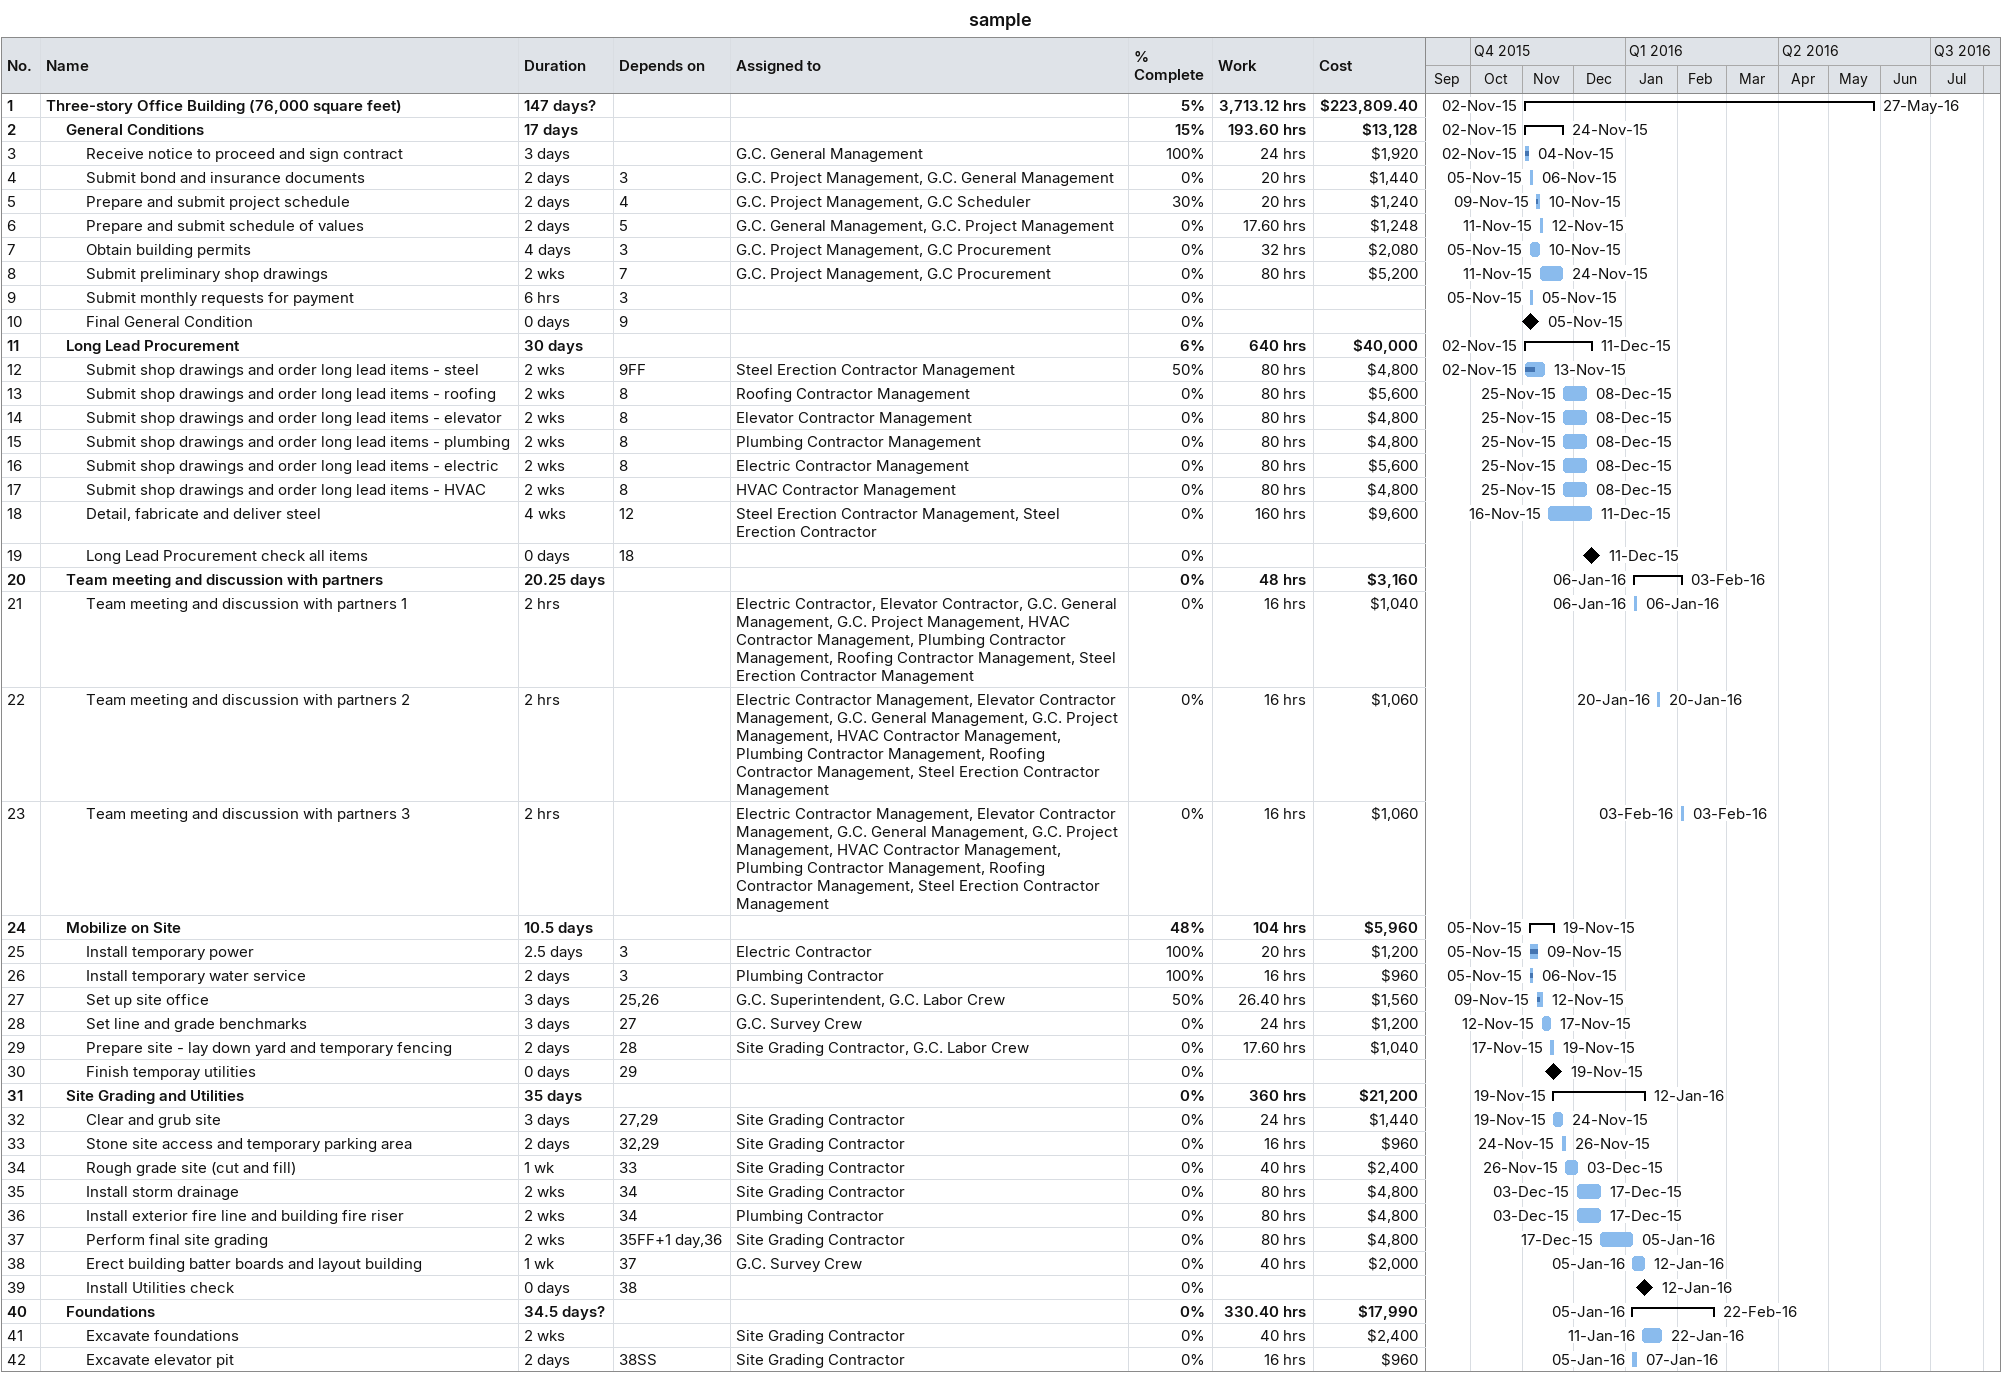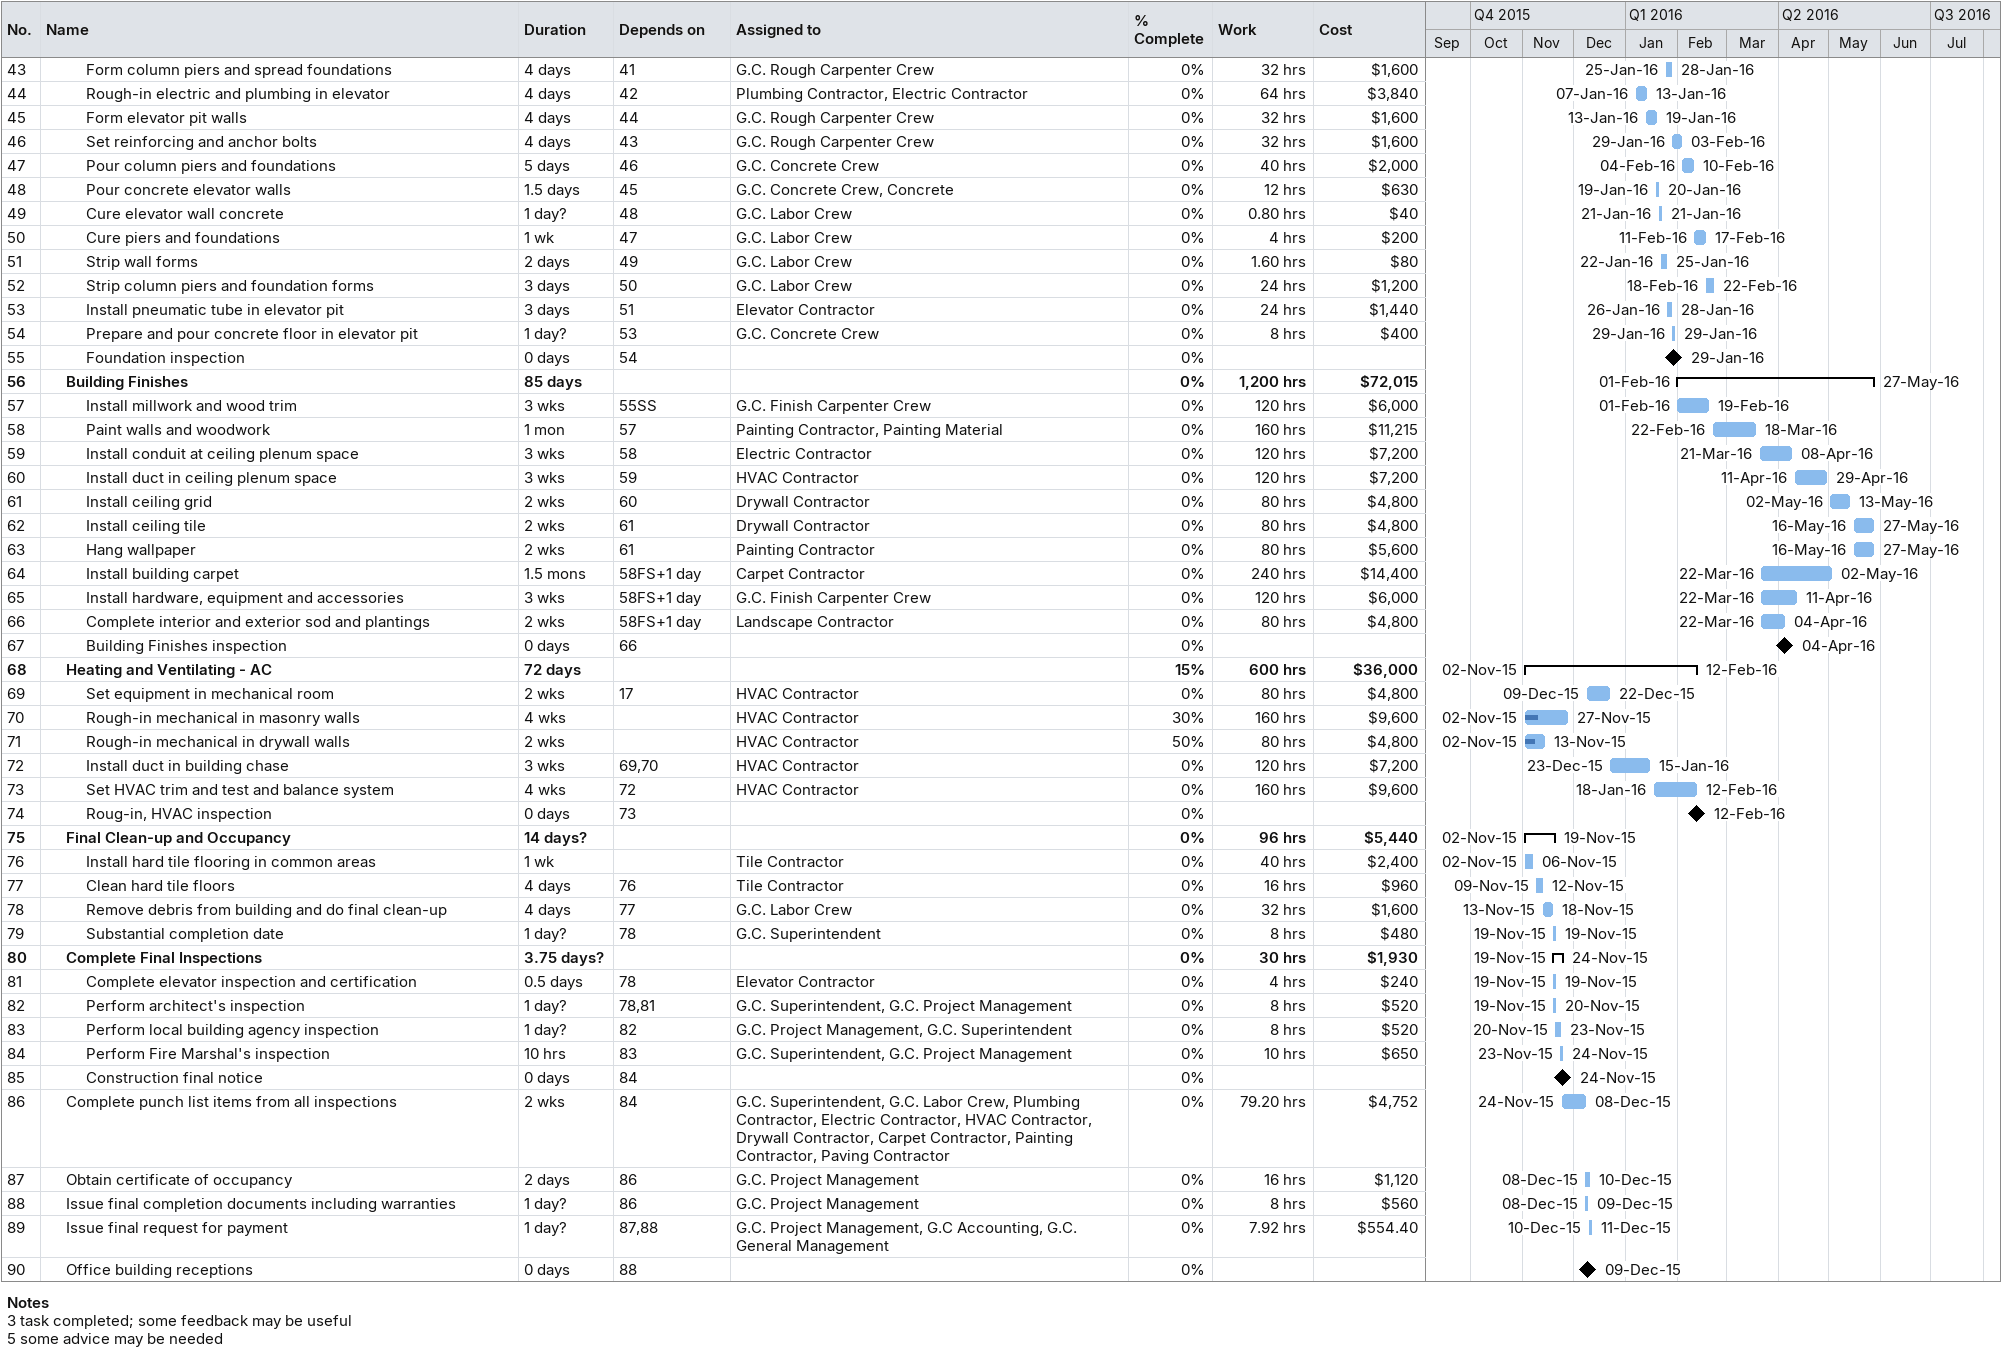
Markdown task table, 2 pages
sample

| ID | Level | Task | Duration | Start | Finish | Predecessors | Resources | % complete | Work (h) | Cost ($) |
|---|---|---|---|---|---|---|---|---|---|---|
| 1 | 1 | **Three-story Office Building (76,000 square feet)** | 147d? | 2015-11-02 | 2016-05-27 |  |  | 5 | 3713.12 | 223809.40 |
| 2 | 2 | **General Conditions** | 17d | 2015-11-02 | 2015-11-24 |  |  | 15 | 193.60 | 13128 |
| 3 | 3 | Receive notice to proceed and sign contract | 3d | 2015-11-02 | 2015-11-04 |  | G.C. General Management | 100 | 24 | 1920 |
| 4 | 3 | Submit bond and insurance documents | 2d | 2015-11-05 | 2015-11-06 | 3 | G.C. Project Management, G.C. General Management | 0 | 20 | 1440 |
| 5 | 3 | Prepare and submit project schedule | 2d | 2015-11-09 | 2015-11-10 | 4 | G.C. Project Management, G.C Scheduler | 30 | 20 | 1240 |
| 6 | 3 | Prepare and submit schedule of values | 2d | 2015-11-11 | 2015-11-12 | 5 | G.C. General Management, G.C. Project Management | 0 | 17.60 | 1248 |
| 7 | 3 | Obtain building permits | 4d | 2015-11-05 | 2015-11-10 | 3 | G.C. Project Management, G.C Procurement | 0 | 32 | 2080 |
| 8 | 3 | Submit preliminary shop drawings | 2w | 2015-11-11 | 2015-11-24 | 7 | G.C. Project Management, G.C Procurement | 0 | 80 | 5200 |
| 9 | 3 | Submit monthly requests for payment | 6h | 2015-11-05 | 2015-11-05 | 3 |  | 0 |  |  |
| 10 | 3 | Final General Condition | 0d | 2015-11-05 | 2015-11-05 | 9 |  | 0 |  |  |
| 11 | 2 | **Long Lead Procurement** | 30d | 2015-11-02 | 2015-12-11 |  |  | 6 | 640 | 40000 |
| 12 | 3 | Submit shop drawings and order long lead items - steel | 2w | 2015-11-02 | 2015-11-13 | 9FF | Steel Erection Contractor Management | 50 | 80 | 4800 |
| 13 | 3 | Submit shop drawings and order long lead items - roofing | 2w | 2015-11-25 | 2015-12-08 | 8 | Roofing Contractor Management | 0 | 80 | 5600 |
| 14 | 3 | Submit shop drawings and order long lead items - elevator | 2w | 2015-11-25 | 2015-12-08 | 8 | Elevator Contractor Management | 0 | 80 | 4800 |
| 15 | 3 | Submit shop drawings and order long lead items - plumbing | 2w | 2015-11-25 | 2015-12-08 | 8 | Plumbing Contractor Management | 0 | 80 | 4800 |
| 16 | 3 | Submit shop drawings and order long lead items - electric | 2w | 2015-11-25 | 2015-12-08 | 8 | Electric Contractor Management | 0 | 80 | 5600 |
| 17 | 3 | Submit shop drawings and order long lead items - HVAC | 2w | 2015-11-25 | 2015-12-08 | 8 | HVAC Contractor Management | 0 | 80 | 4800 |
| 18 | 3 | Detail, fabricate and deliver steel | 4w | 2015-11-16 | 2015-12-11 | 12 | Steel Erection Contractor Management, Steel Erection Contractor | 0 | 160 | 9600 |
| 19 | 3 | Long Lead Procurement check all items | 0d | 2015-12-11 | 2015-12-11 | 18 |  | 0 |  |  |
| 20 | 2 | **Team meeting and discussion with partners** | 20.25d | 2016-01-06 | 2016-02-03 |  |  | 0 | 48 | 3160 |
| 21 | 3 | Team meeting and discussion with partners 1 | 2h | 2016-01-06 | 2016-01-06 |  | Electric Contractor, Elevator Contractor, G.C. General Management, G.C. Project Management, HVAC Contractor Management, Plumbing Contractor Management, Roofing Contractor Management, Steel Erection Contractor Management | 0 | 16 | 1040 |
| 22 | 3 | Team meeting and discussion with partners 2 | 2h | 2016-01-20 | 2016-01-20 |  | Electric Contractor Management, Elevator Contractor Management, G.C. General Management, G.C. Project Management, HVAC Contractor Management, Plumbing Contractor Management, Roofing Contractor Management, Steel Erection Contractor Management | 0 | 16 | 1060 |
| 23 | 3 | Team meeting and discussion with partners 3 | 2h | 2016-02-03 | 2016-02-03 |  | Electric Contractor Management, Elevator Contractor Management, G.C. General Management, G.C. Project Management, HVAC Contractor Management, Plumbing Contractor Management, Roofing Contractor Management, Steel Erection Contractor Management | 0 | 16 | 1060 |
| 24 | 2 | **Mobilize on Site** | 10.5d | 2015-11-05 | 2015-11-19 |  |  | 48 | 104 | 5960 |
| 25 | 3 | Install temporary power | 2.5d | 2015-11-05 | 2015-11-09 | 3 | Electric Contractor | 100 | 20 | 1200 |
| 26 | 3 | Install temporary water service | 2d | 2015-11-05 | 2015-11-06 | 3 | Plumbing Contractor | 100 | 16 | 960 |
| 27 | 3 | Set up site office | 3d | 2015-11-09 | 2015-11-12 | 25, 26 | G.C. Superintendent, G.C. Labor Crew | 50 | 26.40 | 1560 |
| 28 | 3 | Set line and grade benchmarks | 3d | 2015-11-12 | 2015-11-17 | 27 | G.C. Survey Crew | 0 | 24 | 1200 |
| 29 | 3 | Prepare site - lay down yard and temporary fencing | 2d | 2015-11-17 | 2015-11-19 | 28 | Site Grading Contractor, G.C. Labor Crew | 0 | 17.60 | 1040 |
| 30 | 3 | Finish temporay utilities | 0d | 2015-11-19 | 2015-11-19 | 29 |  | 0 |  |  |
| 31 | 2 | **Site Grading and Utilities** | 35d | 2015-11-19 | 2016-01-12 |  |  | 0 | 360 | 21200 |
| 32 | 3 | Clear and grub site | 3d | 2015-11-19 | 2015-11-24 | 27, 29 | Site Grading Contractor | 0 | 24 | 1440 |
| 33 | 3 | Stone site access and temporary parking area | 2d | 2015-11-24 | 2015-11-26 | 32, 29 | Site Grading Contractor | 0 | 16 | 960 |
| 34 | 3 | Rough grade site (cut and fill) | 1w | 2015-11-26 | 2015-12-03 | 33 | Site Grading Contractor | 0 | 40 | 2400 |
| 35 | 3 | Install storm drainage | 2w | 2015-12-03 | 2015-12-17 | 34 | Site Grading Contractor | 0 | 80 | 4800 |
| 36 | 3 | Install exterior fire line and building fire riser | 2w | 2015-12-03 | 2015-12-17 | 34 | Plumbing Contractor | 0 | 80 | 4800 |
| 37 | 3 | Perform final site grading | 2w | 2015-12-17 | 2016-01-05 | 35FF+1d, 36 | Site Grading Contractor | 0 | 80 | 4800 |
| 38 | 3 | Erect building batter boards and layout building | 1w | 2016-01-05 | 2016-01-12 | 37 | G.C. Survey Crew | 0 | 40 | 2000 |
| 39 | 3 | Install Utilities check | 0d | 2016-01-12 | 2016-01-12 | 38 |  | 0 |  |  |
| 40 | 2 | **Foundations** | 34.5d? | 2016-01-05 | 2016-02-22 |  |  | 0 | 330.40 | 17990 |
| 41 | 3 | Excavate foundations | 2w | 2016-01-11 | 2016-01-22 |  | Site Grading Contractor | 0 | 40 | 2400 |
| 42 | 3 | Excavate elevator pit | 2d | 2016-01-05 | 2016-01-07 | 38SS | Site Grading Contractor | 0 | 16 | 960 |
| 43 | 3 | Form column piers and spread foundations | 4d | 2016-01-25 | 2016-01-28 | 41 | G.C. Rough Carpenter Crew | 0 | 32 | 1600 |
| 44 | 3 | Rough-in electric and plumbing in elevator | 4d | 2016-01-07 | 2016-01-13 | 42 | Plumbing Contractor, Electric Contractor | 0 | 64 | 3840 |
| 45 | 3 | Form elevator pit walls | 4d | 2016-01-13 | 2016-01-19 | 44 | G.C. Rough Carpenter Crew | 0 | 32 | 1600 |
| 46 | 3 | Set reinforcing and anchor bolts | 4d | 2016-01-29 | 2016-02-03 | 43 | G.C. Rough Carpenter Crew | 0 | 32 | 1600 |
| 47 | 3 | Pour column piers and foundations | 5d | 2016-02-04 | 2016-02-10 | 46 | G.C. Concrete Crew | 0 | 40 | 2000 |
| 48 | 3 | Pour concrete elevator walls | 1.5d | 2016-01-19 | 2016-01-20 | 45 | G.C. Concrete Crew, Concrete | 0 | 12 | 630 |
| 49 | 3 | Cure elevator wall concrete | 1d? | 2016-01-21 | 2016-01-21 | 48 | G.C. Labor Crew | 0 | 0.80 | 40 |
| 50 | 3 | Cure piers and foundations | 1w | 2016-02-11 | 2016-02-17 | 47 | G.C. Labor Crew | 0 | 4 | 200 |
| 51 | 3 | Strip wall forms | 2d | 2016-01-22 | 2016-01-25 | 49 | G.C. Labor Crew | 0 | 1.60 | 80 |
| 52 | 3 | Strip column piers and foundation forms | 3d | 2016-02-18 | 2016-02-22 | 50 | G.C. Labor Crew | 0 | 24 | 1200 |
| 53 | 3 | Install pneumatic tube in elevator pit | 3d | 2016-01-26 | 2016-01-28 | 51 | Elevator Contractor | 0 | 24 | 1440 |
| 54 | 3 | Prepare and pour concrete floor in elevator pit | 1d? | 2016-01-29 | 2016-01-29 | 53 | G.C. Concrete Crew | 0 | 8 | 400 |
| 55 | 3 | Foundation inspection | 0d | 2016-01-29 | 2016-01-29 | 54 |  | 0 |  |  |
| 56 | 2 | **Building Finishes** | 85d | 2016-02-01 | 2016-05-27 |  |  | 0 | 1200 | 72015 |
| 57 | 3 | Install millwork and wood trim | 3w | 2016-02-01 | 2016-02-19 | 55SS | G.C. Finish Carpenter Crew | 0 | 120 | 6000 |
| 58 | 3 | Paint walls and woodwork | 1mo | 2016-02-22 | 2016-03-18 | 57 | Painting Contractor, Painting Material | 0 | 160 | 11215 |
| 59 | 3 | Install conduit at ceiling plenum space | 3w | 2016-03-21 | 2016-04-08 | 58 | Electric Contractor | 0 | 120 | 7200 |
| 60 | 3 | Install duct in ceiling plenum space | 3w | 2016-04-11 | 2016-04-29 | 59 | HVAC Contractor | 0 | 120 | 7200 |
| 61 | 3 | Install ceiling grid | 2w | 2016-05-02 | 2016-05-13 | 60 | Drywall Contractor | 0 | 80 | 4800 |
| 62 | 3 | Install ceiling tile | 2w | 2016-05-16 | 2016-05-27 | 61 | Drywall Contractor | 0 | 80 | 4800 |
| 63 | 3 | Hang wallpaper | 2w | 2016-05-16 | 2016-05-27 | 61 | Painting Contractor | 0 | 80 | 5600 |
| 64 | 3 | Install building carpet | 1.5mo | 2016-03-22 | 2016-05-02 | 58FS+1d | Carpet Contractor | 0 | 240 | 14400 |
| 65 | 3 | Install hardware, equipment and accessories | 3w | 2016-03-22 | 2016-04-11 | 58FS+1d | G.C. Finish Carpenter Crew | 0 | 120 | 6000 |
| 66 | 3 | Complete interior and exterior sod and plantings | 2w | 2016-03-22 | 2016-04-04 | 58FS+1d | Landscape Contractor | 0 | 80 | 4800 |
| 67 | 3 | Building Finishes inspection | 0d | 2016-04-04 | 2016-04-04 | 66 |  | 0 |  |  |
| 68 | 2 | **Heating and Ventilating - AC** | 72d | 2015-11-02 | 2016-02-12 |  |  | 15 | 600 | 36000 |
| 69 | 3 | Set equipment in mechanical room | 2w | 2015-12-09 | 2015-12-22 | 17 | HVAC Contractor | 0 | 80 | 4800 |
| 70 | 3 | Rough-in mechanical in masonry walls | 4w | 2015-11-02 | 2015-11-27 |  | HVAC Contractor | 30 | 160 | 9600 |
| 71 | 3 | Rough-in mechanical in drywall walls | 2w | 2015-11-02 | 2015-11-13 |  | HVAC Contractor | 50 | 80 | 4800 |
| 72 | 3 | Install duct in building chase | 3w | 2015-12-23 | 2016-01-15 | 69, 70 | HVAC Contractor | 0 | 120 | 7200 |
| 73 | 3 | Set HVAC trim and test and balance system | 4w | 2016-01-18 | 2016-02-12 | 72 | HVAC Contractor | 0 | 160 | 9600 |
| 74 | 3 | Roug-in, HVAC inspection | 0d | 2016-02-12 | 2016-02-12 | 73 |  | 0 |  |  |
| 75 | 2 | **Final Clean-up and Occupancy** | 14d? | 2015-11-02 | 2015-11-19 |  |  | 0 | 96 | 5440 |
| 76 | 3 | Install hard tile flooring in common areas | 1w | 2015-11-02 | 2015-11-06 |  | Tile Contractor | 0 | 40 | 2400 |
| 77 | 3 | Clean hard tile floors | 4d | 2015-11-09 | 2015-11-12 | 76 | Tile Contractor | 0 | 16 | 960 |
| 78 | 3 | Remove debris from building and do final clean-up | 4d | 2015-11-13 | 2015-11-18 | 77 | G.C. Labor Crew | 0 | 32 | 1600 |
| 79 | 3 | Substantial completion date | 1d? | 2015-11-19 | 2015-11-19 | 78 | G.C. Superintendent | 0 | 8 | 480 |
| 80 | 2 | **Complete Final Inspections** | 3.75d? | 2015-11-19 | 2015-11-24 |  |  | 0 | 30 | 1930 |
| 81 | 3 | Complete elevator inspection and certification | 0.5d | 2015-11-19 | 2015-11-19 | 78 | Elevator Contractor | 0 | 4 | 240 |
| 82 | 3 | Perform architect's inspection | 1d? | 2015-11-19 | 2015-11-20 | 78, 81 | G.C. Superintendent, G.C. Project Management | 0 | 8 | 520 |
| 83 | 3 | Perform local building agency inspection | 1d? | 2015-11-20 | 2015-11-23 | 82 | G.C. Project Management, G.C. Superintendent | 0 | 8 | 520 |
| 84 | 3 | Perform Fire Marshal's inspection | 10h | 2015-11-23 | 2015-11-24 | 83 | G.C. Superintendent, G.C. Project Management | 0 | 10 | 650 |
| 85 | 3 | Construction final notice | 0d | 2015-11-24 | 2015-11-24 | 84 |  | 0 |  |  |
| 86 | 2 | Complete punch list items from all inspections | 2w | 2015-11-24 | 2015-12-08 | 84 | G.C. Superintendent, G.C. Labor Crew, Plumbing Contractor, Electric Contractor, HVAC Contractor, Drywall Contractor, Carpet Contractor, Painting Contractor, Paving Contractor | 0 | 79.20 | 4752 |
| 87 | 2 | Obtain certificate of occupancy | 2d | 2015-12-08 | 2015-12-10 | 86 | G.C. Project Management | 0 | 16 | 1120 |
| 88 | 2 | Issue final completion documents including warranties | 1d? | 2015-12-08 | 2015-12-09 | 86 | G.C. Project Management | 0 | 8 | 560 |
| 89 | 2 | Issue final request for payment | 1d? | 2015-12-10 | 2015-12-11 | 87, 88 | G.C. Project Management, G.C Accounting, G.C. General Management | 0 | 7.92 | 554.40 |
| 90 | 2 | Office building receptions | 0d | 2015-12-09 | 2015-12-09 | 88 |  | 0 |  |  |

Notes
- 3: task completed; some feedback may be useful
- 5: some advice may be needed
